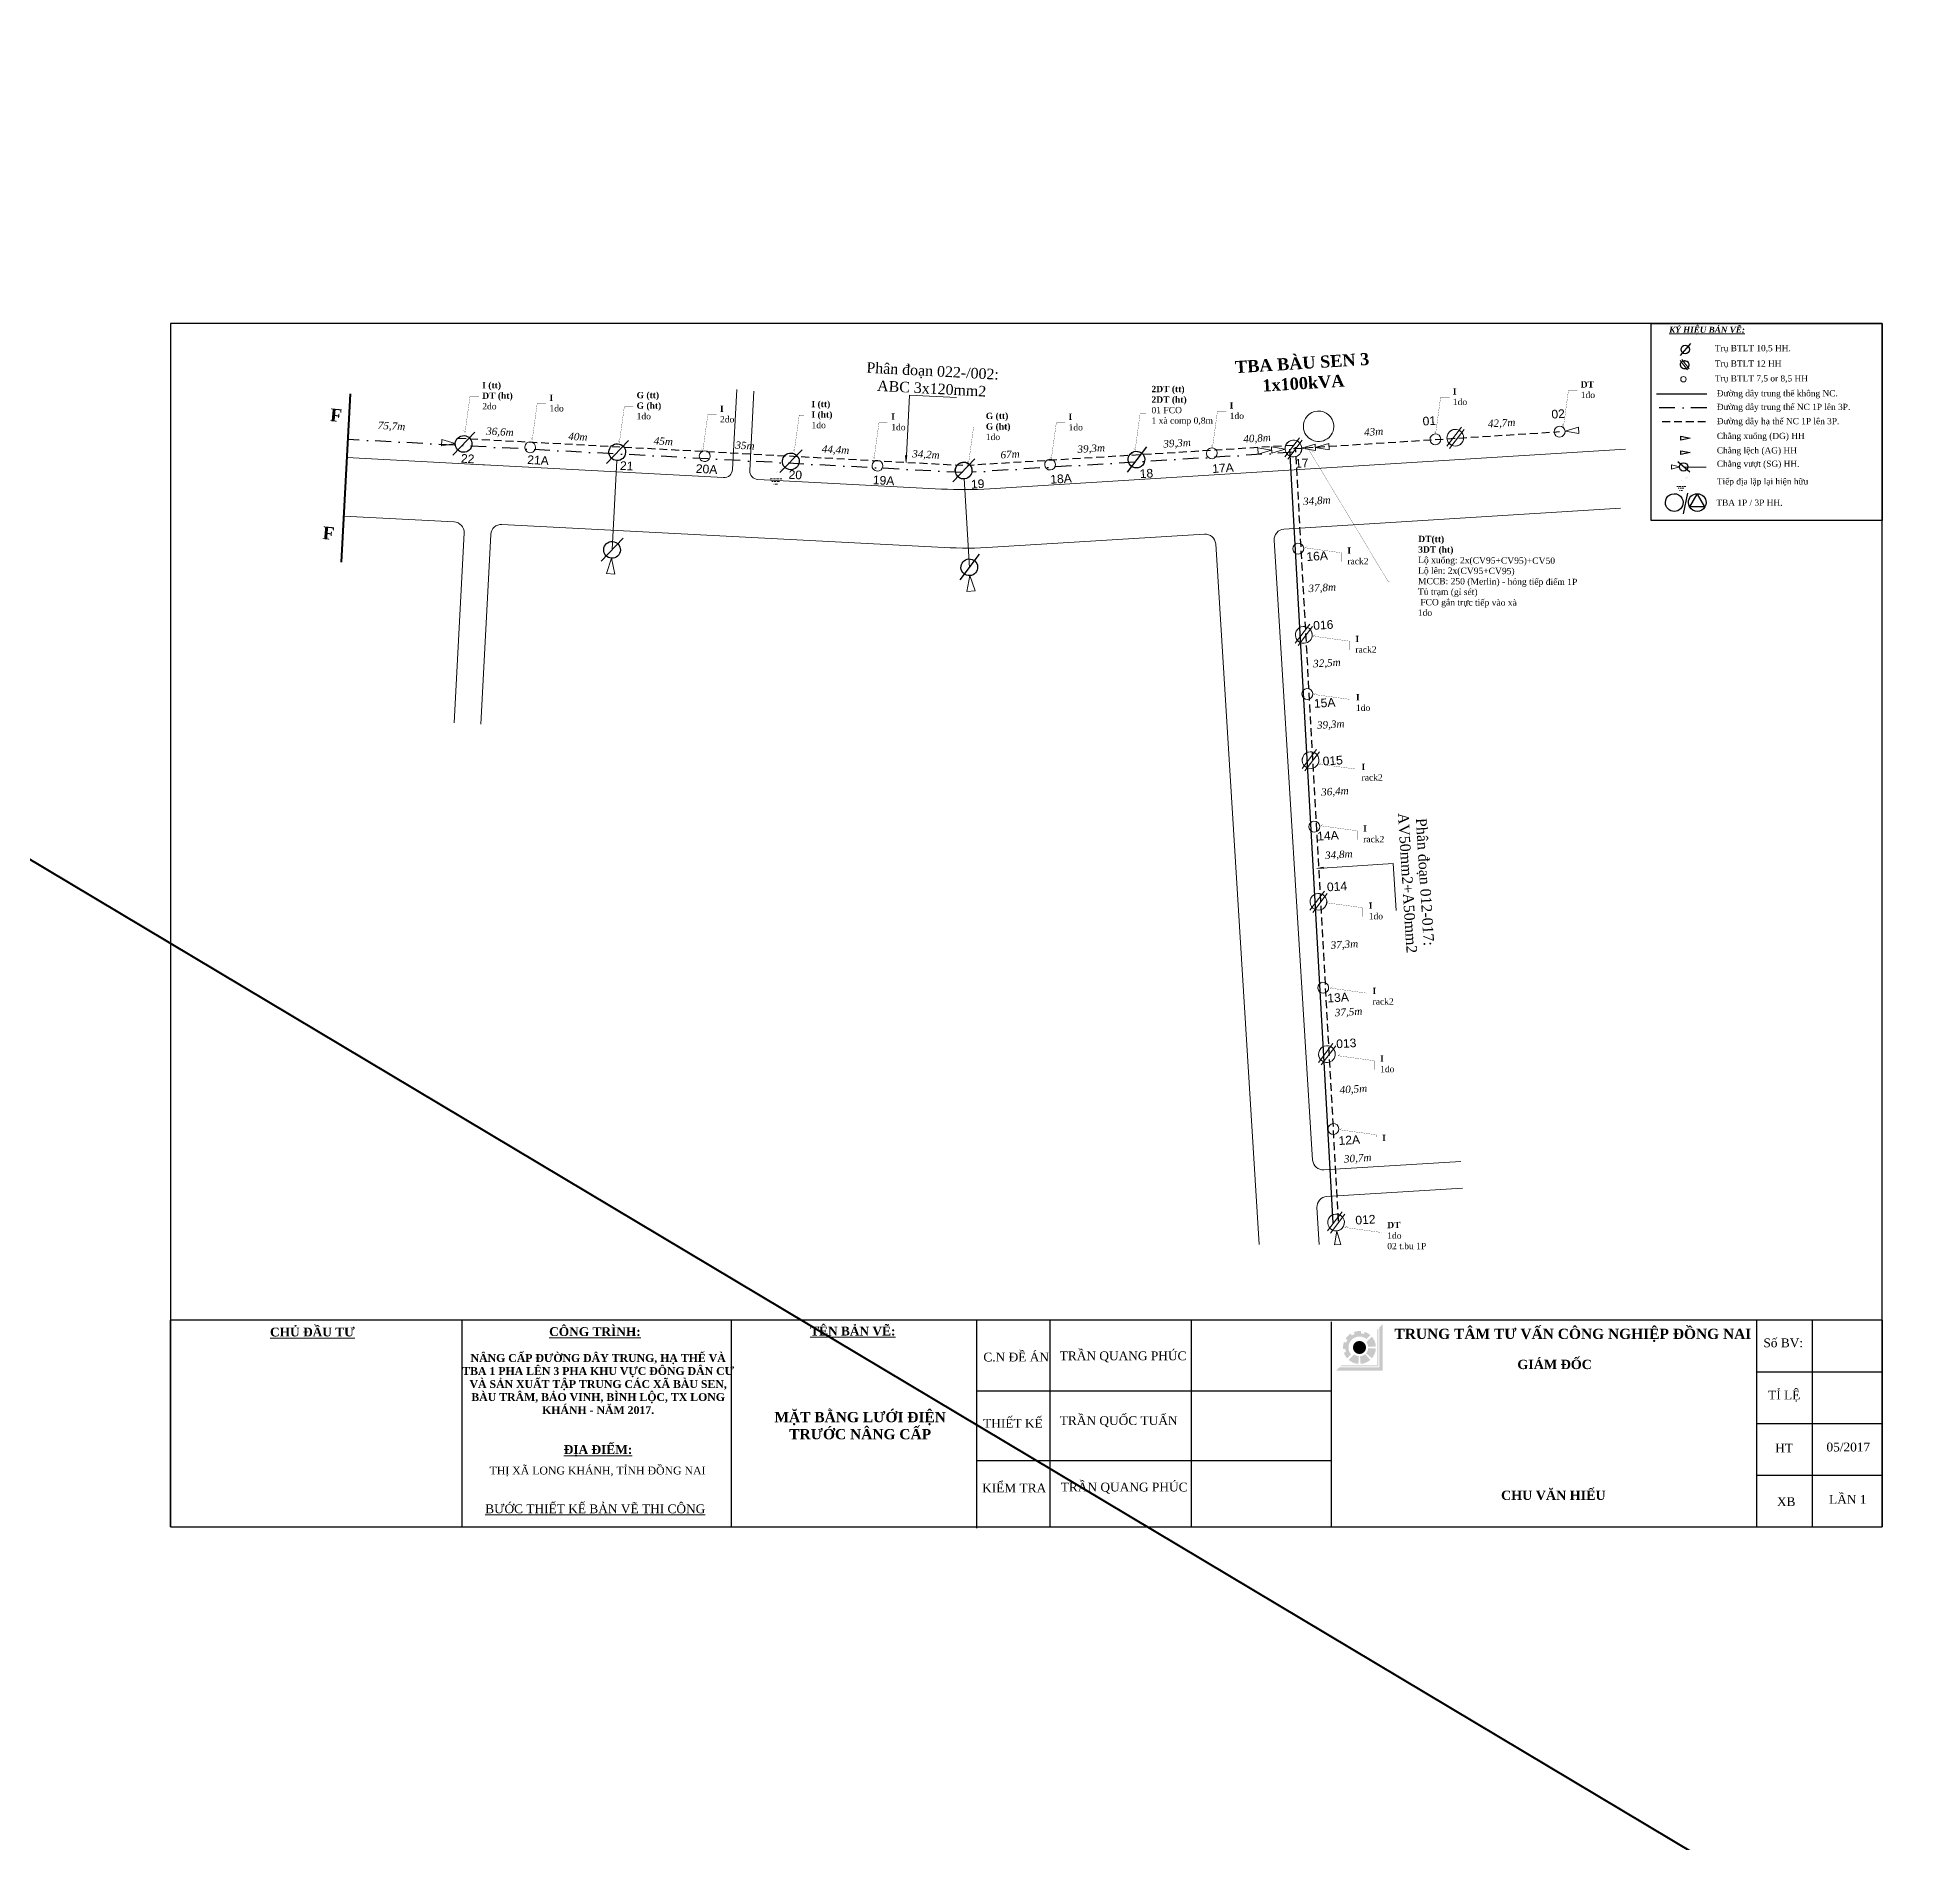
# Model space of a CAD drawing. Header units: metres. Extents: x 429925 to 893472, y 1245258 to 2552490.
# Drawn here: x 438064 to 438959, y 1260705 to 1261562 of the extents above; entities that cross this region are included whole.
import ezdxf

# ---------------------------------------------------------------- set-up
doc = ezdxf.new("R2010")
doc.units = ezdxf.units.M
doc.linetypes.add('DASHDOT', pattern=[1, 0.5, -0.25, 0, -0.25])
doc.linetypes.add('DASHED2', pattern=[0.375, 0.25, -0.125])
doc.layers.add('duong', color=2, linetype='Continuous', lineweight=15)
doc.layers.add('duong bao', color=3, linetype='Continuous', lineweight=13)
doc.layers.add('Khung ten', color=7, linetype='Continuous')
doc.layers.add('KHUNGBANVE', color=6, linetype='Continuous')
doc.styles.get("Standard").update_dxf_attribs({"font": 'arial.ttf'})
doc.styles.add('Unicode', font='times.ttf')

# ---------------------------------------------------------------- blocks, each defined once
blk = doc.blocks.new('A$C46BF4DDC')
at = {"color": 9, "linetype": 'Continuous'}
blk.add_line((9.91, 11.46), (0, 0), dxfattribs=at)
blk.add_lwpolyline([(0.89, 5.61, -1), (8.82, 5.61, -1)], format="xyb", close=True, dxfattribs=at)
blk = doc.blocks.new('A$C6542344A')
at = {"color": 9, "linetype": 'Continuous'}
for p, q in [((7.45, 9.82), (0, 1.2)), ((8.7, 8.62), (1.25, 0))]:
    blk.add_line(p, q, dxfattribs=at)
for points in [[(0.3, 4.92, -1), (8.24, 4.92, -1)], [(4.27, 0.95, -1), (4.27, 8.89, -1)]]:
    blk.add_lwpolyline(points, format="xyb", close=True, dxfattribs=at)
blk = doc.blocks.new('A$C7B825D87')
at = {"layer": 'duong bao', "color": 1, "linetype": 'DASHED2', "lineweight": 20, "ltscale": 4}
for p, q in [((1.21, 2.48), (7.13, 2.48)), ((2.41, 1.31), (5.91, 1.31)), ((3.34, 0), (4.99, 0))]:
    blk.add_line(p, q, dxfattribs=at)
at = {"layer": 'duong bao', "color": 1, "linetype": 'DASHED2', "lineweight": 20, "ltscale": 4, "const_width": 0.0325}
blk.add_lwpolyline([(0.01, 8.11), (4.17, 5.43), (4.17, 2.48)], dxfattribs=at)

msp = doc.modelspace()

# ---------------------------------------------------------------- hatches: boundary and pattern name
at = {"layer": 'duong bao', "lineweight": 50, "ltscale": 2}
h = msp.add_hatch(color=256, dxfattribs=at)
h.paths.add_polyline_path([(438845.81, 1261404.33, -1), (438846.58, 1261408.23, -1)], flags=17)
h.paths.add_polyline_path([(438846.58, 1261408.23, 1), (438845.81, 1261404.33, 1)], flags=17)
at = {"layer": 'Khung ten'}
h = msp.add_hatch(color=160, dxfattribs=at)
h.paths.add_polyline_path([(438702.83, 1260950.74), (438701.27, 1260949.17), (438701.27, 1260930.19), (438682.28, 1260930.19), (438680.72, 1260928.63), (438702.83, 1260928.63)])
h.paths.add_polyline_path([(438700.75, 1260948.65), (438700.22, 1260948.13), (438700.22, 1260931.23), (438683.32, 1260931.23), (438682.8, 1260930.71), (438700.75, 1260930.71)], flags=17)
for color, points in [(160, [(438696.92, 1260945.57, 0.10032), (438694.22, 1260947.11), (438693.9, 1260946.12, 0.055263), (438692.44, 1260946.43), (438692.54, 1260947.46, 0.110865), (438689.14, 1260947.04), (438689.49, 1260946.06, 0.055263), (438688.15, 1260945.41), (438687.59, 1260946.29, 0.110865), (438685.17, 1260943.87), (438686.05, 1260943.31, 0.055263), (438685.39, 1260941.97), (438684.41, 1260942.32, 0.110865), (438683.99, 1260938.92), (438685.03, 1260939.02, 0.055263), (438685.34, 1260937.56), (438684.35, 1260937.23, 0.10032), (438685.89, 1260934.53), (438687.74, 1260936.38, -0.904534), (438695.07, 1260943.72)]), (1, [(438694.9, 1260939.68, 1), (438688.65, 1260939.68, 1)])]:
    msp.add_hatch(color=color, dxfattribs=at).paths.add_polyline_path(points)
h = msp.add_hatch(color=104, dxfattribs=at)
h.paths.add_polyline_path([(438697.66, 1260944.83), (438695.07, 1260942.24, -0.149436), (438695.93, 1260939.96), (438699.57, 1260940.2, 0.16445)])
h.paths.add_polyline_path([(438699.57, 1260939.16), (438695.93, 1260939.4, -0.16445), (438694.91, 1260936.94), (438697.66, 1260934.53, 0.16445)])
h.paths.add_polyline_path([(438696.92, 1260933.8), (438694.52, 1260936.54, -0.16445), (438692.05, 1260935.52), (438692.3, 1260931.88, 0.16445)])
h.paths.add_polyline_path([(438691.25, 1260931.88), (438691.5, 1260935.52, -0.149436), (438689.22, 1260936.39), (438686.63, 1260933.8, 0.16445)])

# ---------------------------------------------------------------- linework, layer by layer
at = {"color": 4, "linetype": 'Continuous', "lineweight": 18}
for p, q in [((438394.04, 1261356.53), (438396.07, 1261394.56)), ((438402.24, 1261356.1), (438404.25, 1261393.83)), ((438478.17, 1261391.92), (438500.44, 1261390.74)), ((438210.92, 1261362.22), (438278.58, 1261358.61)), ((438516.29, 1261347.39), (438818.12, 1261366.15)), ((438273.37, 1261358.89), (438389.84, 1261352.74)), ((438406.03, 1261351.89), (438493.34, 1261347.28)), ((438655.93, 1261328.23), (438815.66, 1261338.16)), ((438209.44, 1261334.48), (438261.91, 1261331.68)), ((438261.84, 1261236.3), (438266.64, 1261326.42)), ((438274.52, 1261235.63), (438279.32, 1261325.75)), ((438284.58, 1261330.47), (438494.64, 1261319.51)), ((438517.47, 1261319.63), (438618.19, 1261325.89)), ((438644.16, 1260988.64), (438623.49, 1261321.21)), ((438651.25, 1261322.93), (438669.54, 1261028.7)), ((438707.79, 1261169.41), (438709.18, 1261147.15)), ((438674.84, 1261024.02), (438739.88, 1261028.06)), ((438676.26, 1261011.38), (438740.67, 1261015.39)), ((438672.67, 1260988.64), (438671.58, 1261006.08))]:
    msp.add_line(p, q, dxfattribs=at)
at = {"color": 1, "lineweight": 30, "ltscale": 15}
for p, q in [((438856.68, 1261392.28), (438832.85, 1261392.28)), ((438679.2, 1260998.8), (438658.74, 1261366.26))]:
    msp.add_line(p, q, dxfattribs=at)
at = {"color": 1, "linetype": 'DASHDOT', "lineweight": 30, "ltscale": 15}
for p, q in [((438856.68, 1261385.82), (438832.85, 1261385.82)), ((438503.32, 1261355.1), (438211.38, 1261370.83)), ((438660.53, 1261364.72), (438507.7, 1261355.31))]:
    msp.add_line(p, q, dxfattribs=at)
at = {"color": 5, "linetype": 'DASHED2', "lineweight": 30, "ltscale": 15}
for p, q in [((438835.51, 1261379.31), (438856.71, 1261379.31)), ((438503.49, 1261358.39), (438263.44, 1261371.32)), ((438660.41, 1261366.52), (438786.79, 1261374.54)), ((438660.33, 1261368.01), (438505.66, 1261358.49)), ((438681.86, 1260999.69), (438661.41, 1261367.14))]:
    msp.add_line(p, q, dxfattribs=at)
at = {"color": 7, "linetype": 'Continuous'}
msp.add_line((438847.6, 1261345.35), (438845.51, 1261335.58), dxfattribs=at)
at = {"color": 9, "linetype": 'Continuous'}
msp.add_lwpolyline([(438127.23, 1260854.45), (438940.03, 1260854.45), (438940.03, 1261425.95), (438127.23, 1261425.95)], close=True, dxfattribs=at)
at = {"color": 7, "linetype": 'Continuous'}
for points in [[(438830.32, 1261425.95), (438940.03, 1261425.95), (438940.03, 1261332.37), (438830.32, 1261332.37)], [(438844.39, 1261372.34), (438848.79, 1261371.39), (438844.39, 1261370.44)], [(438844.39, 1261365.5), (438848.79, 1261364.56), (438844.39, 1261363.61)], [(438848.71, 1261338.83), (438852.17, 1261344.82), (438855.64, 1261338.83)]]:
    msp.add_lwpolyline(points, close=True, dxfattribs=at)
at = {"color": 9, "linetype": 'Continuous'}
for points in [[(438845.81, 1261404.33, -1), (438846.58, 1261408.23, -1)], [(438848.14, 1261405.89, -1), (438844.25, 1261406.67, -1)]]:
    msp.add_lwpolyline(points, format="xyb", close=True, dxfattribs=at)
at = {"color": 4, "linetype": 'Continuous', "lineweight": 18}
for points in [[(438844.31, 1261399.45, -1), (438846.89, 1261399.45, -1)], [(438665.12, 1261376.61, -1), (438679.59, 1261377.56, -1)], [(438725.27, 1261370.72, -1), (438730.41, 1261371.04, -1)], [(438784.21, 1261374.38, -1), (438789.36, 1261374.7, -1)], [(438295.44, 1261367.26, -1), (438300.59, 1261366.98, -1)], [(438378.28, 1261363.04, -1), (438383.43, 1261362.77, -1)], [(438542.3, 1261358.75, -1), (438547.45, 1261359.07, -1)], [(438581.92, 1261361.01, -1), (438589.84, 1261361.5, -1)], [(438619.08, 1261364.12, -1), (438624.23, 1261364.44, -1)], [(438460.31, 1261358.47, -1), (438465.46, 1261358.2, -1)], [(438499.94, 1261356.36, -1), (438507.87, 1261355.94, -1)], [(438660.12, 1261318.83, -1), (438665.27, 1261319.15, -1)], [(438664.41, 1261249.82, -1), (438669.56, 1261250.14, -1)], [(438667.73, 1261186.81, -1), (438672.88, 1261187.13, -1)], [(438671.99, 1261110.33, -1), (438677.14, 1261110.65, -1)], [(438676.83, 1261043.23, -1), (438681.98, 1261043.55, -1)]]:
    msp.add_lwpolyline(points, format="xyb", close=True, dxfattribs=at)
for points in [[(438477.02, 1261363.11), (438476.14, 1261363.16), (438476.46, 1261359.84), (438478.17, 1261391.92)], [(438262.44, 1261368.9), (438256.02, 1261370.73), (438255.86, 1261367.75), (438262.44, 1261368.9)], [(438789.36, 1261374.7), (438795.77, 1261376.6), (438795.95, 1261373.61), (438789.36, 1261374.7)], [(438650.07, 1261365.77), (438643.48, 1261366.85), (438643.66, 1261363.87), (438650.07, 1261365.77)], [(438656.56, 1261366.17), (438649.97, 1261367.26), (438650.16, 1261364.27), (438656.56, 1261366.17)], [(438664.28, 1261366.65), (438670.68, 1261368.54), (438670.87, 1261365.56), (438664.28, 1261366.65)], [(438670.78, 1261367.05), (438677.18, 1261368.95), (438677.36, 1261365.97), (438670.78, 1261367.05)], [(438674.53, 1261167.01), (438674.5, 1261167.78), (438671.55, 1261167.16), (438707.79, 1261169.41)], [(438681.02, 1260994.98), (438682.92, 1260988.58), (438679.93, 1260988.39), (438681.02, 1260994.98)]]:
    msp.add_lwpolyline(points, dxfattribs=at)
for points in [[(438843.69, 1261357.79), (438839.97, 1261356.79), (438839.97, 1261358.79)], [(438336.64, 1261314.45), (438338.23, 1261306.9), (438334.26, 1261307.11)], [(438506.79, 1261306.17), (438509.31, 1261298.88), (438505.34, 1261298.59)]]:
    msp.add_lwpolyline(points, close=True, dxfattribs=at)
at = {"color": 7, "linetype": 'Continuous'}
for points in [[(438837.03, 1261340.86, -1), (438845.42, 1261340.89, -1)], [(438847.96, 1261340.86, -1), (438856.35, 1261340.89, -1)]]:
    msp.add_lwpolyline(points, format="xyb", close=True, dxfattribs=at)
at = {"color": 4, "linetype": 'Continuous', "lineweight": 18}
for centre, radius, start, end in [((438390.05, 1261356.74), 4, 266.97842, 356.9505), ((438406.24, 1261355.88), 4, 176.9505, 266.97842), ((438503.88, 1261547), 200, 266.97842, 273.55677), ((438261.64, 1261326.69), 5, 356.9505, 86.9505), ((438284.31, 1261325.48), 5, 86.9505, 176.9505), ((438618.5, 1261320.9), 5, 3.55677, 93.55677), ((438656.24, 1261323.24), 5, 93.55677, 183.55677), ((438505.06, 1261519.24), 200, 267.01306, 273.55677), ((438674.53, 1261029.01), 5, 183.55677, 273.55677), ((438676.57, 1261006.39), 5, 93.55677, 183.55677)]:
    msp.add_arc(centre, radius, start, end, dxfattribs=at)
at = {"layer": 'duong bao', "lineweight": 50, "ltscale": 2}
for p, q in [((433711.33, 1263768.71), (448885.03, 1254706.74)), ((438212.53, 1261392.42), (438208.27, 1261312.53))]:
    msp.add_line(p, q, dxfattribs=at)
at = {"layer": 'duong bao', "lineweight": 18, "ltscale": 2}
for p, q in [((438339.21, 1261360.83), (438336.96, 1261318.53)), ((438856.33, 1261357.74), (438845.74, 1261357.74)), ((438503.99, 1261352.21), (438506.62, 1261309.93))]:
    msp.add_line(p, q, dxfattribs=at)
at = {"layer": 'duong bao', "color": 4, "lineweight": 15, "ltscale": 2, "const_width": 0.1}
for points in [[(438266.39, 1261375.15), (438267.07, 1261374.13), (438269.43, 1261391.36), (438273.65, 1261391.38)], [(438727.26, 1261374.69), (438727.94, 1261373.67), (438730.3, 1261390.9), (438734.52, 1261390.92)], [(438787.97, 1261378), (438788.65, 1261376.98), (438791.01, 1261394.21), (438795.23, 1261394.23)], [(438298.28, 1261371.66), (438298.96, 1261370.64), (438301.32, 1261387.87), (438305.54, 1261387.89)], [(438339.69, 1261370.42), (438340.37, 1261369.4), (438342.73, 1261386.63), (438346.95, 1261386.65)], [(438379.31, 1261366.44), (438379.99, 1261365.42), (438382.35, 1261382.65), (438386.57, 1261382.67)], [(438422.72, 1261366.19), (438423.4, 1261365.17), (438425.76, 1261382.4), (438429.98, 1261382.42)], [(438584.57, 1261366.82), (438585.25, 1261365.8), (438587.61, 1261383.03), (438591.83, 1261383.05)], [(438621.3, 1261368.06), (438621.98, 1261367.04), (438624.34, 1261384.27), (438628.55, 1261384.29)], [(438460.6, 1261362.7), (438461.28, 1261361.68), (438463.64, 1261378.91), (438467.85, 1261378.93)], [(438505.49, 1261360.55), (438506.17, 1261359.53), (438508.53, 1261376.76), (438512.75, 1261376.77)], [(438544.79, 1261362.64), (438545.47, 1261361.62), (438547.83, 1261378.85), (438552.05, 1261378.87)], [(438670.38, 1261364.71), (438667.58, 1261366.11), (438705.28, 1261303.59), (438716.58, 1261303.61)], [(438666.98, 1261320.06), (438665.96, 1261319.38), (438683.19, 1261317.02), (438683.21, 1261312.8)], [(438670.81, 1261278.11), (438669.79, 1261277.43), (438687.02, 1261275.07), (438687.04, 1261270.85)], [(438671.07, 1261250.45), (438670.05, 1261249.77), (438687.28, 1261247.41), (438687.29, 1261243.2)], [(438673.73, 1261217.36), (438672.71, 1261216.68), (438689.94, 1261214.32), (438689.96, 1261210.1)], [(438674.49, 1261188.06), (438673.47, 1261187.38), (438690.7, 1261185.02), (438690.72, 1261180.8)], [(438677.14, 1261151.52), (438676.12, 1261150.84), (438693.35, 1261148.48), (438693.36, 1261144.26)], [(438678.95, 1261110.99), (438677.93, 1261110.31), (438695.16, 1261107.95), (438695.17, 1261103.74)], [(438682.54, 1261078.9), (438681.52, 1261078.22), (438698.75, 1261075.86), (438698.77, 1261071.64)], [(438683.53, 1261043.71), (438682.51, 1261043.03), (438699.74, 1261040.67), (438699.76, 1261036.45)], [(438685.93, 1260997.34), (438684.91, 1260996.66), (438702.14, 1260994.3), (438702.16, 1260990.08)]]:
    msp.add_lwpolyline(points, dxfattribs=at)
at = {"layer": 'KHUNGBANVE', "color": 2}
for p, q in [((438127.23, 1260854.45), (438127.23, 1260952.61)), ((438940.03, 1260952.61), (438127.23, 1260952.61)), ((438265.72, 1260854.9), (438265.72, 1260952.76)), ((438393.57, 1260854.45), (438393.57, 1260952.61)), ((438510.02, 1260853.93), (438510.02, 1260952.61)), ((438544.92, 1260854.15), (438544.92, 1260952.61)), ((438612, 1260854.45), (438612, 1260952.31)), ((438678.46, 1260854.45), (438678.46, 1260951.79)), ((438880.39, 1260854.23), (438880.39, 1260952.61)), ((438906.9, 1260854.23), (438906.9, 1260952.61)), ((438940.03, 1260952.61), (438940.03, 1260854.45)), ((438940.03, 1260928.02), (438880.39, 1260928.02)), ((438678.46, 1260918.97), (438510.02, 1260918.97)), ((438940.03, 1260903.42), (438880.39, 1260903.42)), ((438678.46, 1260885.91), (438510.02, 1260885.91)), ((438940.03, 1260878.83), (438880.39, 1260878.83)), ((438127.23, 1260854.45), (438940.03, 1260854.45))]:
    msp.add_line(p, q, dxfattribs=at)

# ---------------------------------------------------------------- block references
at = {"color": 4, "linetype": 'Continuous', "lineweight": 18, "yscale": 0.5, "zscale": 0.5}
for p, xscale, rotation in [((438844.03, 1261410.74), 0.5000000000041764, 359.9423113320694), ((438842.87, 1261360.22), 0.5000000000211087, 269.9863334116617)]:
    msp.add_blockref('A$C46BF4DDC', p, dxfattribs=dict(at, xscale=xscale, rotation=rotation))
at = {"color": 4, "linetype": 'Continuous', "lineweight": 18}
for p, rotation in [((438261.26, 1261363.34), 356.950501117092), ((438334.18, 1261359.45), 356.950501117092), ((438416.61, 1261355.06), 356.950501117092), ((438498.65, 1261350.69), 356.950501117092), ((438581.39, 1261355.35), 3.556768670580344), ((438331.71, 1261313.07), 356.950501117092), ((438502.07, 1261304.18), 4.114113172730224)]:
    msp.add_blockref('A$C46BF4DDC', p, dxfattribs=dict(at, rotation=rotation))
at = {"layer": 'duong bao', "lineweight": 50, "ltscale": 2, "xscale": 0.4999999999677949, "yscale": 0.5, "zscale": 0.5, "rotation": 78.73382310779768}
msp.add_blockref('A$C6542344A', (438848.19, 1261403.7), dxfattribs=at)
at = {"layer": 'duong bao', "lineweight": 50, "ltscale": 2, "rotation": 3.556768670580344}
for p in [(438656.46, 1261361.34), (438733.31, 1261366.47), (438661.38, 1261272.85), (438664.59, 1261213.41), (438668.33, 1261146.15), (438672.36, 1261073.81), (438676.69, 1260993.86)]:
    msp.add_blockref('A$C6542344A', p, dxfattribs=at)
at = {"layer": 'duong bao', "lineweight": 50, "ltscale": 2, "xscale": -1}
msp.add_blockref('A$C7B825D87', (438418.72, 1261349.6), dxfattribs=at)
at = {"layer": 'duong bao', "lineweight": 50, "ltscale": 2, "xscale": -0.8000000000029104, "yscale": 0.7999999999883585, "zscale": 0.8}
msp.add_blockref('A$C7B825D87', (438847.78, 1261346.58), dxfattribs=at)

# ---------------------------------------------------------------- texts
at = {"color": 4, "linetype": 'Continuous', "lineweight": 18, "insert": (438856.78, 1261422.48), "char_height": 2.867, "width": 49.2057, "attachment_point": 5}
msp.add_mtext('\\C7;\\fTimes New Roman|b1|i1|;\\H2.8669647164643;\\LKÝ HIỆU BẢN VẼ\\l\\L:\\l', dxfattribs=at)
at = {"char_height": 2.9352, "attachment_point": 4}
for s, insert, width in [('{\\fTimes New Roman|b0|i0|c0|p18;\\C7;Trụ BTLT 10,5 HH.}', (438860.52, 1261413.82), 78.7288), ('{\\fTimes New Roman|b0|i0|c0|p18;\\C7;Trụ BTLT 12 HH}', (438860.52, 1261406.5), 78.7288), ('{\\fTimes New Roman|b0|i0|c0|p18;\\C7;Trụ BTLT 7,5 or 8,5 HH}', (438860.52, 1261399.47), 78.7288), ('{\\fTimes New Roman|b0|i0|c0|p18;\\H1x;\\C7;Đường dây trung thế không NC.}', (438861.45, 1261392.28), 60.7348), ('{\\fTimes New Roman|b0|i0|c0|p18;\\C7;Đường dây trung thế NC 1P lên 3P.}', (438861.45, 1261385.82), 65.0554), ('{\\fTimes New Roman|b0|i0|c0|p18;\\C7;Đường dây hạ thế NC 1P lên 3P.}', (438861.45, 1261379.06), 69.8685), ('{\\fTimes New Roman|b0|i0|c0|p18;\\C7;Chằng xuống (DG) HH}', (438861.45, 1261372.02), 67.094), ('{\\fTimes New Roman|b0|i0|c0|p18;\\C7;Chằng lệch (AG) HH}', (438861.45, 1261365.18), 67.094), ('{\\fTimes New Roman|b0|i0|c0|p18;\\C7;Tiếp địa lặp lại hiện hữu}', (438861.45, 1261350.44), 67.094), ('{\\fTimes New Roman|b0|i0|c0|p18;\\C7;Chằng vượt (SG) HH.}', (438861.45, 1261358.82), 67.094), ('{\\fTimes New Roman|b0|i0|c0|p18;\\C7;TBA 1P / 3P HH.}', (438861.23, 1261340.79), 74)]:
    msp.add_mtext(s, dxfattribs=dict(at, insert=insert, width=width))
at = {"color": 4, "linetype": 'Continuous', "lineweight": 18}
for s, insert, char_height, width, attachment_point, rotation in [('{\\fTimes New Roman|b0|i0|c0|p18;\\C7;Phân đoạn 022-/002:\\PABC 3x120mm2}', (438488.89, 1261399.16), 5, 150.7075, 5, 356.9505), ('{\\fTimes New Roman|b1|i0|c0|p18;\\C7;TBA BÀU SEN 3 1x100kVA}', (438664.83, 1261402.3), 5.7341, 87, 5, 3.55677), ('{\\fTimes New Roman|b1|i0|c0|p18;\\C7;I (tt)\\PDT (ht)\\P\\fTimes New Roman|b0|i0|c0|p18;2do}', (438275.23, 1261391.59), 3, 24.4669, 4, 0.09969), ('{\\fTimes New Roman|b1|i0|c0|p18;\\C7;DT\\P\\fTimes New Roman|b0|i0|c0|p18;1do}', (438796.82, 1261394.44), 3, 24.4669, 4, 0.09969), ('{\\fTimes New Roman|b1|i0|c0|p18;\\C7;I\\P\\fTimes New Roman|b0|i0|c0|p18;1do}', (438307.13, 1261388.1), 3, 24.4669, 4, 0.09969), ('{\\fTimes New Roman|b1|i0|c0|p18;\\C7;G (tt)\\PG (ht)\\P\\fTimes New Roman|b0|i0|c0|p18;1do}', (438348.53, 1261386.86), 3, 24.4669, 4, 0.09969), ('{\\fTimes New Roman|b1|i0|c0|p18;\\C7;I (tt)\\PI (ht)\\P\\fTimes New Roman|b0|i0|c0|p18;1do}', (438431.57, 1261382.63), 3, 24.4669, 4, 0.09969), ('{\\fTimes New Roman|b1|i0|c0|p18;\\C7;2DT (tt)\\P2DT (ht)\\P\\fTimes New Roman|b0|i0|c0|p18;01 FCO\\P1 xà comp 0,8m}', (438593, 1261386.78), 3, 30.8857, 4, 0.09969), ('{\\fTimes New Roman|b1|i0|c0|p18;\\C7;I\\P\\fTimes New Roman|b0|i0|c0|p18;1do}', (438630.14, 1261384.5), 3, 24.4669, 4, 0.09969), ('{\\fTimes New Roman|b1|i0|c0|p18;\\C7;I\\P\\fTimes New Roman|b0|i0|c0|p18;1do}', (438736.1, 1261391.13), 3, 24.4669, 4, 0.09969), ('{\\fTimes New Roman|b1|i0|c0|p18;\\C7;F}', (438205.84, 1261382.33), 6, 22.4014, 5, 354.96018), ('{\\fTimes New Roman|b0|i1|c0|p18;\\C7;75,7m}', (438232.16, 1261376.86), 3.5, 22.4014, 5, 356.9505), ('{\\fTimes New Roman|b1|i0|c0|p18;\\C7;I\\P\\fTimes New Roman|b0|i0|c0|p18;2do}', (438388.15, 1261382.88), 3, 24.4669, 4, 0.09969), ('{\\fTimes New Roman|b1|i0|c0|p18;\\C7;I\\P\\fTimes New Roman|b0|i0|c0|p18;1do}', (438469.44, 1261379.14), 3, 24.4669, 4, 0.09969), ('{\\fTimes New Roman|b1|i0|c0|p18;\\C7;G (tt)\\PG (ht)\\fTimes New Roman|b0|i0|c0|p18;\\P1do}', (438514.34, 1261376.99), 3, 24.4669, 4, 0.09969), ('{\\fTimes New Roman|b1|i0|c0|p18;\\C7;I\\P\\fTimes New Roman|b0|i0|c0|p18;1do}', (438553.64, 1261379.08), 3, 24.4669, 4, 0.09969), ('{\\fArial Unicode MS|b0|i0|c0|p34;\\C7;01}', (438724.94, 1261379.64), 4.1093, 22.4014, 5, 3.55677), ('{\\fTimes New Roman|b0|i1|c0|p18;\\C7;42,7m}', (438759.28, 1261378.27), 3.5, 22.4014, 5, 3.55677), ('{\\fArial Unicode MS|b0|i0|c0|p34;\\C7;02}', (438786.09, 1261382.93), 4.1093, 22.4014, 5, 3.55677), ('{\\fTimes New Roman|b0|i1|c0|p18;\\C7;36,6m}', (438283.62, 1261374.12), 3.5, 22.4014, 5, 356.9505), ('{\\fTimes New Roman|b0|i1|c0|p18;\\C7;40m}', (438320.65, 1261372.14), 3.5, 22.4014, 5, 356.9505), ('{\\fTimes New Roman|b0|i1|c0|p18;\\C7;45m}', (438361.24, 1261369.98), 3.5, 22.4014, 5, 356.9505), ('{\\fTimes New Roman|b0|i1|c0|p18;\\C7;39,3m}', (438605.17, 1261368.69), 3.5, 22.4014, 5, 3.55677), ('{\\fTimes New Roman|b0|i1|c0|p18;\\C7;40,8m}', (438643.15, 1261371.05), 3.5, 22.4014, 5, 3.55677), ('{\\fTimes New Roman|b0|i1|c0|p18;\\C7;43m}', (438698.48, 1261374.49), 3.5, 22.4014, 5, 3.55677), ('{\\fArial Unicode MS|b0|i0|c0|p34;\\C7;22}', (438268.34, 1261361.72), 4.1093, 22.4014, 5, 356.9505), ('{\\fArial Unicode MS|b0|i0|c0|p34;\\C7;21A}', (438301.73, 1261361), 4.1093, 22.4014, 5, 356.9505), ('{\\fTimes New Roman|b0|i1|c0|p18;\\C7;35m}', (438400.01, 1261367.92), 3.5, 22.4014, 5, 356.9505), ('{\\fTimes New Roman|b0|i1|c0|p18;\\C7;44,4m}', (438442.98, 1261365.63), 3.5, 22.4014, 5, 356.9505), ('{\\fTimes New Roman|b0|i1|c0|p18;\\C7;34,2m}', (438485.89, 1261363.34), 3.5, 22.4014, 5, 356.9505), ('{\\fTimes New Roman|b0|i1|c0|p18;\\C7;67m}', (438525.87, 1261363.76), 3.5, 22.4014, 5, 3.55677), ('{\\fTimes New Roman|b0|i1|c0|p18;\\C7;39,3m}', (438564.41, 1261366.16), 3.5, 22.4014, 5, 3.55677), ('{\\fArial Unicode MS|b0|i0|c0|p34;\\H1x;\\C7;17}', (438664.37, 1261359.57), 4.1093, 22.4014, 5, 3.55677), ('{\\fArial Unicode MS|b0|i0|c0|p34;\\C7;21}', (438343.84, 1261358.3), 4.1093, 22.4014, 5, 356.9505), ('{\\fArial Unicode MS|b0|i0|c0|p34;\\C7;20A}', (438381.77, 1261356.74), 4.1093, 22.4014, 5, 356.9505), ('{\\fArial Unicode MS|b0|i0|c0|p34;\\H1x;\\C7;20}', (438423.9, 1261354.03), 4.1093, 22.4014, 5, 356.9505), ('{\\fArial Unicode MS|b0|i0|c0|p34;\\C7;19A}', (438465.82, 1261351.37), 4.1093, 22.4014, 5, 356.9505), ('{\\fArial Unicode MS|b0|i0|c0|p34;\\C7;18A}', (438550.05, 1261352.14), 4.1093, 22.4014, 5, 3.55677), ('{\\fArial Unicode MS|b0|i0|c0|p34;\\H1x;\\C7;18}', (438590.61, 1261354.66), 4.1093, 22.4014, 5, 3.55677), ('{\\fArial Unicode MS|b0|i0|c0|p34;\\C7;17A}', (438626.93, 1261357.25), 4.1093, 22.4014, 5, 3.55677), ('{\\fArial Unicode MS|b0|i0|c0|p34;\\C7;19}', (438510.47, 1261349.68), 4.1093, 22.4014, 5, 3.55677), ('{\\fTimes New Roman|b0|i1|c0|p18;\\C7;34,8m}', (438671.53, 1261341.38), 3.5, 22.4014, 5, 3.55677), ('{\\fTimes New Roman|b1|i0|c0|p18;\\C7;F}', (438202.28, 1261326.33), 6, 22.4014, 5, 354.96018), ('{\\fArial Unicode MS|b0|i0|c238|p34;\\H1x;\\C7;16\\fArial Unicode MS|b0|i0|c0|p34;A}', (438671.65, 1261315.43), 4.1093, 22.4014, 5, 3.55677), ('{\\fTimes New Roman|b1|i0|c0|p18;\\C7;I\\P\\fTimes New Roman|b0|i0|c0|p18;rack2}', (438686, 1261315.52), 3, 24.4669, 4, 0.09969), ('{\\fTimes New Roman|b1|i0|c0|p18;\\C7;DT(tt)\\P3DT (ht)\\P\\fTimes New Roman|b0|i0|c0|p18;Lộ xuống: 2x(CV95+CV95)+CV50\\PLộ lên: 2x(CV95+CV95)\\PMCCB: 250 (Merlin) - hỏng tiếp điểm 1P\\PTủ trạm (gỉ sét)\\P FCO gắn trực tiếp vào xà\\P1do}', (438719.57, 1261306.09), 3, 74.6374, 4, 359.67285), ('{\\fTimes New Roman|b0|i1|c0|p18;\\C7;37,8m}', (438674.1, 1261300.05), 3.5, 22.4014, 5, 3.55677), ('\\C7;\\fArial Unicode MS|b0|i0|;\\H4.1092942200601;016', (438674.58, 1261282.73), 4.1093, 22.4014, 5, 3.55677), ('{\\fTimes New Roman|b1|i0|c0|p18;\\C7;I\\P\\fTimes New Roman|b0|i0|c0|p18;rack2}', (438689.83, 1261273.57), 3, 24.4669, 4, 0.09969), ('{\\fTimes New Roman|b0|i1|c0|p18;\\C7;32,5m}', (438676.32, 1261264.34), 3.5, 22.4014, 5, 3.55677), ('{\\fArial Unicode MS|b0|i0|c238|p34;\\C7;1\\fArial Unicode MS|b0|i0|c0|p34;5A}', (438675.22, 1261245.73), 4.1093, 22.4014, 5, 3.55677), ('{\\fTimes New Roman|b1|i0|c0|p18;\\C7;I\\P\\fTimes New Roman|b0|i0|c0|p18;1do}', (438690.09, 1261245.91), 3, 24.4669, 4, 0.09969), ('{\\fTimes New Roman|b0|i1|c0|p18;\\C7;39,3m}', (438678.13, 1261235.12), 3.5, 22.4014, 5, 3.55677), ('\\C7;\\fArial Unicode MS|b0|i0|;\\H4.1092942200601;015', (438679.07, 1261218.33), 4.1093, 22.4014, 5, 3.55677), ('{\\fTimes New Roman|b1|i0|c0|p18;\\C7;I\\P\\fTimes New Roman|b0|i0|c0|p18;rack2}', (438692.75, 1261212.82), 3, 24.4669, 4, 0.09969), ('{\\fTimes New Roman|b0|i1|c0|p18;\\C7;36,4m}', (438680.11, 1261203.36), 3.5, 22.4014, 5, 3.55677), ('{\\fTimes New Roman|b0|i0|c0|p18;\\C7;Phân đoạn 012-017:\\PAV50mm2+A50mm2}', (438718.71, 1261160.45), 5, 150.7075, 5, 273.55677), ('{\\fArial Unicode MS|b0|i0|c238|p34;\\C7;1\\fArial Unicode MS|b0|i0|c0|p34;4A}', (438676.78, 1261182.72), 4.1093, 22.4014, 5, 3.55677), ('{\\fTimes New Roman|b1|i0|c0|p18;\\C7;I\\P\\fTimes New Roman|b0|i0|c0|p18;rack2}', (438693.51, 1261183.52), 3, 24.4669, 4, 0.09969), ('{\\fTimes New Roman|b0|i1|c0|p18;\\C7;34,8m}', (438681.97, 1261173.34), 3.5, 22.4014, 5, 3.55677), ('\\C7;\\fArial Unicode MS|b0|i0|;\\H4.1092942200601;014', (438681.1, 1261158.55), 4.1093, 22.4014, 5, 3.55677), ('{\\fTimes New Roman|b1|i0|c0|p18;\\C7;I\\P\\fTimes New Roman|b0|i0|c0|p18;1do}', (438696.16, 1261146.98), 3, 24.4669, 4, 0.09969), ('{\\fTimes New Roman|b0|i1|c0|p18;\\C7;37,3m}', (438684.63, 1261130.68), 3.5, 22.4014, 5, 3.55677), ('{\\fArial Unicode MS|b0|i0|c238|p34;\\C7;1\\fArial Unicode MS|b0|i0|c0|p34;3A}', (438681.6, 1261105.81), 4.1093, 22.4014, 5, 3.55677), ('{\\fTimes New Roman|b1|i0|c0|p18;\\C7;I\\P\\fTimes New Roman|b0|i0|c0|p18;rack2}', (438697.97, 1261106.45), 3, 24.4669, 4, 0.09969), ('{\\fTimes New Roman|b0|i1|c0|p18;\\C7;37,5m}', (438686.62, 1261098.65), 3.5, 22.4014, 5, 3.55677), ('\\C7;\\fArial Unicode MS|b0|i0|;\\H4.1092942200601;013', (438685.51, 1261084.07), 4.1093, 22.4014, 5, 3.55677), ('{\\fTimes New Roman|b1|i0|c0|p18;\\C7;I\\P\\fTimes New Roman|b0|i0|c0|p18;1do}', (438701.56, 1261074.36), 3, 24.4669, 4, 0.09969), ('{\\fTimes New Roman|b0|i1|c0|p18;\\C7;40,5m}', (438688.9, 1261062), 3.5, 22.4014, 5, 3.55677), ('{\\fArial Unicode MS|b0|i0|c238|p34;\\H1x;\\C7;12\\fArial Unicode MS|b0|i0|c0|p34;A}', (438686.92, 1261038.18), 4.1093, 22.4014, 5, 3.55677), ('{\\fTimes New Roman|b1|i0|c0|p18;\\C7;I}', (438702.55, 1261039.17), 3, 24.4669, 4, 0.09969), ('{\\fTimes New Roman|b0|i1|c0|p18;\\C7;30,7m}', (438690.93, 1261029.19), 3.5, 22.4014, 5, 3.55677), ('\\C7;\\fArial Unicode MS|b0|i0|;\\H4.1092942200601;012', (438694.59, 1261000.34), 4.1093, 22.4014, 5, 3.55677), ('{\\fTimes New Roman|b1|i0|c0|p18;\\C7;DT\\P\\fTimes New Roman|b0|i0|c0|p18;1do\\P02 t.bu 1P}', (438704.95, 1260992.8), 3, 24.4669, 4, 0.09969)]:
    msp.add_mtext(s, dxfattribs=dict(at, insert=insert, char_height=char_height, width=width, attachment_point=attachment_point, rotation=rotation))
at = {"layer": 'duong', "attachment_point": 2, "style": 'Unicode'}
for s, insert, char_height, width in [('{\\fTimes New Roman|b1|i0|c0|p18;\\LCHỦ ĐẦU TƯ}', (438194.59, 1260949.12), 4.1939, 338.0455), ('{\\fTimes New Roman|b1|i0|c0|p18;\\LCÔNG TRÌNH:}', (438328.73, 1260949.32), 4.1939, 338.0455), ('{\\fTimes New Roman|b1|i0|c0|p18;\\LTÊN BẢN VẼ:}', (438451.19, 1260949.56), 4.1939, 338.0455), ('{\\fTimes New Roman|b1|i0|c0|p18;TRUNG TÂM TƯ VẤN CÔNG NGHIỆP ĐỒNG NAI}', (438793.1, 1260948.59), 4.8561, 338.0455), ('Số BV:', (438892.98, 1260943.98), 4.194, 338.0455), ('{\\fTimes New Roman|b1|i0|c0|p18;NÂNG CẤ\\fTimes New Roman|b1|i0|c163|p18;P ĐƯ\\fTimes New Roman|b1|i0|c0|p18;ỜNG DÂY TRUNG, HẠ THẾ VÀ TBA 1 PHA LÊN 3 PHA KHU VỰ\\fTimes New Roman|b1|i0|c163|p18;C ĐÔNG DÂN CƯ VÀ S\\fTimes New Roman|b1|i0|c0|p18;ẢN XUẤT TẬP TRUNG CÁC XÃ BÀU SEN, BÀU TRÂM, BẢO VINH, BÌNH LỘ\\fTimes New Roman|b1|i0|c163|p18;C, TX LONG KHÁNH - NĂM \\fTimes New Roman|b1|i0|c0|p18;2017.}', (438330.27, 1260936.54), 3.70861, 130.2593), ('C.N ĐỀ ÁN', (438528.76, 1260937.23), 4.194, 338.0455), ('TRẦN QUANG PHÚC', (438579.52, 1260937.82), 4.1939, 338.0455), ('{\\fTimes New Roman|b1|i0|c0|p18;GIÁM ĐỐC}', (438784.43, 1260933.85), 4.4146, 338.0455), ('TỈ LỆ', (438893.45, 1260919.19), 4.194, 338.0455), ('{\\fTimes New Roman|b1|i0|c163|p18;MẶT \\fTimes New Roman|b1|i0|c0|p18;BẰNG\\fTimes New Roman|b1|i0|c163|p18; \\fTimes New Roman|b1|i0|c0|p18;LƯỚI ĐIỆN TRƯỚC NÂNG CẤP}', (438454.68, 1260909.05), 4.85606, 83.9957), ('THIẾT KẾ', (438527.23, 1260905.77), 4.194, 338.0455), ('TRẦN QUỐC TUẤN', (438577.43, 1260907.07), 4.1939, 338.0455), ('{\\fTimes New Roman|b1|i0|c0|p18;\\LĐỊA ĐIẾM:}', (438330.19, 1260893.33), 4.1939, 128.0996), ('HT', (438893.42, 1260894.03), 4.194, 338.0455), ('05/2017', (438923.89, 1260894.51), 4.194, 338.0455), ('THỊ XÃ LONG KHÁNH, TỈNH ĐỒNG NAI', (438329.99, 1260883.11), 3.7086, 129.5413), ('KIỂM TRA', (438527.81, 1260875.07), 4.194, 338.0455), ('TRẦN QUANG PHÚC', (438580.03, 1260875.51), 4.1939, 338.0455), ('{\\fTimes New Roman|b1|i0|c0|p18;CHU VĂN HIẾU}', (438783.83, 1260871.72), 4.4146, 338.0455), ('LẦN 1', (438923.62, 1260869.64), 4.194, 338.0455), ('{\\LBƯỚC THIẾT KẾ BẢN VẼ THI CÔNG}', (438328.91, 1260865.18), 4.1939, 338.0455), ('XB', (438894.4, 1260868.58), 4.194, 338.0455)]:
    msp.add_mtext(s, dxfattribs=dict(at, insert=insert, char_height=char_height, width=width))

doc.saveas('drawing.dxf')
